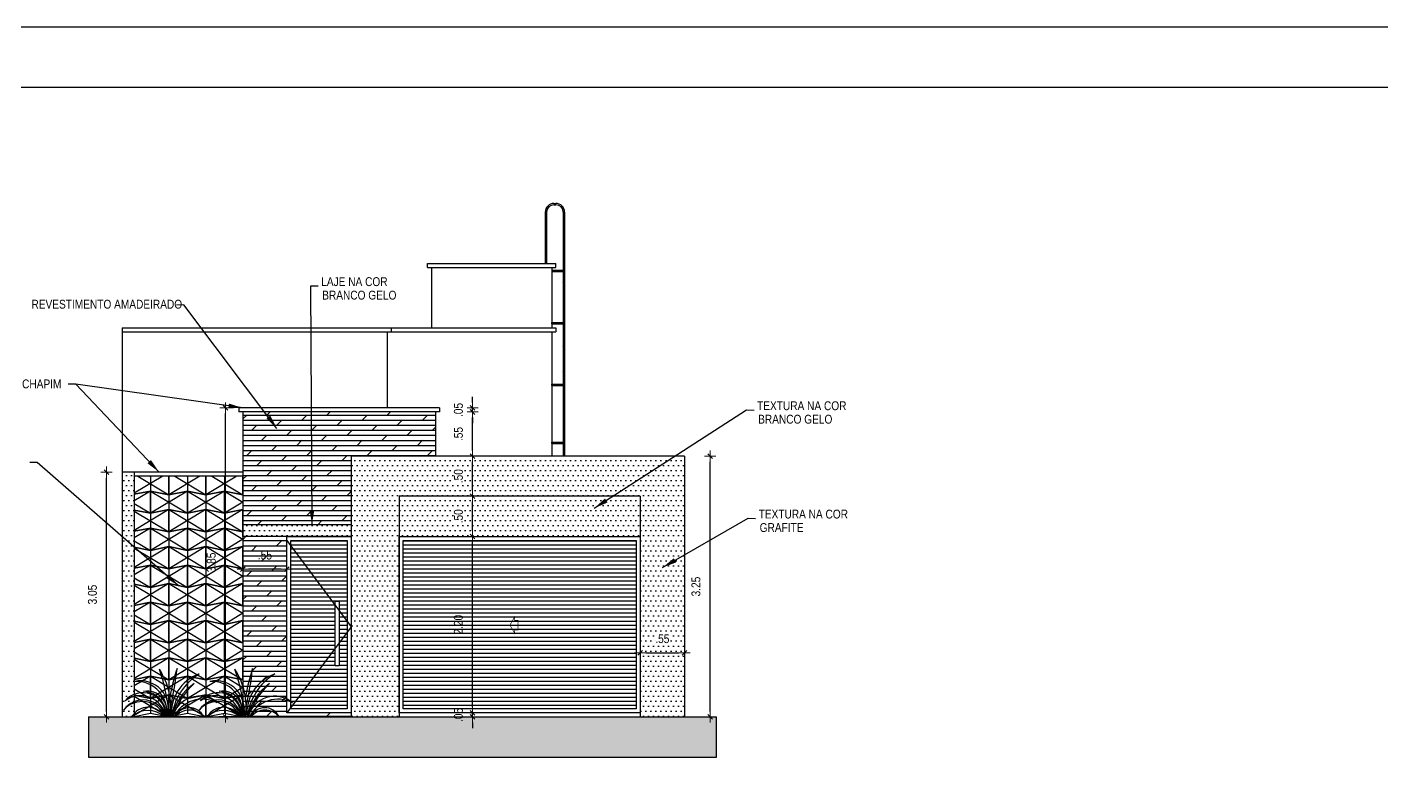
# Model space of a CAD drawing. Header units: millimetres. Extents: x -677 to -23, y -135 to 1112.
# Drawn here: x -139.67 to -122.8, y 873.74 to 883.13 of the extents above; entities that cross this region are included whole.
import ezdxf

# ---------------------------------------------------------------- set-up
doc = ezdxf.new("R2010")
doc.units = ezdxf.units.MM
doc.header["$LTSCALE"] = 20
doc.header["$MEASUREMENT"] = 0
doc.header["$PDSIZE"] = -5
doc.linetypes.add('CONTINU', pattern=[0])
doc.linetypes.add('HIDDEN2', pattern=[0.1875, 0.125, -0.0625])
doc.layers.get('0').update_dxf_attribs({"linetype": 'CONTINUOUS'})
doc.layers.get('Defpoints').update_dxf_attribs({"linetype": 'CONTINUOUS'})
for name, color, linetype in [('AME_FRZ', 7, 'CONTINUOUS'), ('AR-ALV', 5, 'CONTINUOUS'), ('COTA', 7, 'CONTINUOUS'), ('COTAS', 7, 'CONTINUOUS'), ('E-hatch', 8, 'CONTINUOUS'), ('PLANTAS', 8, 'CONTINUOUS'), ('TEXTO3', 4, 'CONTINUOUS'), ('V2', 11, 'CONTINUOUS')]:
    doc.layers.add(name, color=color, linetype=linetype)
for name, color, linetype, lineweight in [('E-Cta-W', 7, 'CONTINUOUS', 20), ('E-Pen-C', 4, 'CONTINUOUS', 15), ('E-Pen-G', 3, 'CONTINUOUS', 30)]:
    doc.layers.add(name, color=color, linetype=linetype, lineweight=lineweight)
doc.styles.add('F2', font='swissc.ttf')
doc.dimstyles.new('DIMENSION-1', dxfattribs={"dimtxt": 0.11, "dimasz": 0.07, "dimexe": 1, "dimexo": 0, "dimgap": 0.12, "dimtad": 1, "dimzin": 7, "dimdsep": 46, "dimtxsty": 'F2', "dimblk1": 'TRACO', "dimblk2": 'TRACO', "dimsah": 1, "dimcen": 1, "dimse1": 1, "dimse2": 1, "dimclrd": 256, "dimclre": 256, "dimclrt": 6, "dimadec": 0, "dimazin": 0, "dimtfac": 1, "dimtix": 1, "dimtmove": 2, "dimatfit": 3, "dimldrblk": 'TRACO', "dimfxl": 1, "dimtolj": 1, "dimtzin": 0, "dimarcsym": 0})
doc.dimstyles.get("Standard").update_dxf_attribs({"dimtxt": 0.18, "dimasz": 0.18, "dimexe": 0.18, "dimexo": 0.0625, "dimgap": 0.09, "dimtad": 0, "dimtih": 1, "dimtoh": 1, "dimdec": 4, "dimzin": 0, "dimdsep": 46, "dimtxsty": 'Standard', "dimcen": 0.09, "dimadec": 0, "dimazin": 0, "dimtfac": 1, "dimtdec": 4, "dimtofl": 0, "dimtmove": 0, "dimatfit": 3, "dimfxl": 1, "dimtolj": 1, "dimtzin": 0, "dimarcsym": 0})
pattern_1 = [(0, (-67.93499, 138.66608), (0.03125, 0.0625), [0, -0.0625])]

# ---------------------------------------------------------------- blocks, each defined once
blk = doc.blocks.new('Seta')
at = {"const_width": 2}
blk.add_lwpolyline([(10, 15), (10, 26), (25, 0), (10, -26), (10, -15), (0, -15), (0, 15)], close=True, dxfattribs=at)
blk = doc.blocks.new('TRACO')
at = {"layer": 'E-Pen-C'}
for p, q in [((-1, 0), (1, 0)), ((0, 1), (0, -1))]:
    blk.add_line(p, q, dxfattribs=at)
at = {"layer": 'E-Pen-G'}
blk.add_line((-0.42, -0.42), (0.42, 0.42), dxfattribs=at)
blk = doc.blocks.new('*D869')
at = {"color": 4, "lineweight": -2}
blk.add_line((-131.167, 874.602), (-131.167, 877.712), dxfattribs=at)
at = {"layer": 'Defpoints', "color": 0, "linetype": 'Continuous'}
for p in [(-131.487, 877.782), (-131.167, 877.782), (-131.487, 874.532)]:
    blk.add_point(p, dxfattribs=at)
at = {"color": 4, "linetype": 'Continuous', "lineweight": -2, "xscale": 0.07, "yscale": 0.07, "zscale": 0.07}
for p, rotation in [((-131.167, 877.782), 90), ((-131.167, 874.532), 270)]:
    blk.add_blockref('TRACO', p, dxfattribs=dict(at, rotation=rotation))
at = {"color": 4, "linetype": 'Continuous', "insert": (-131.343, 876.157), "char_height": 0.11, "attachment_point": 5, "rotation": 90, "style": 'F2'}
blk.add_mtext('\\A1;3.25', dxfattribs=at)
blk = doc.blocks.new('*D870')
at = {"color": 4, "lineweight": -2}
for p, q in [((-134.124, 874.652), (-134.124, 874.722)), ((-134.124, 874.532), (-134.124, 874.582)), ((-134.124, 874.462), (-134.124, 874.392))]:
    blk.add_line(p, q, dxfattribs=at)
at = {"layer": 'Defpoints', "color": 0, "linetype": 'Continuous'}
for p in [(-134.124, 874.582), (-132.357, 874.582), (-132.357, 874.532)]:
    blk.add_point(p, dxfattribs=at)
at = {"color": 4, "linetype": 'Continuous', "lineweight": -2, "xscale": 0.07, "yscale": 0.07, "zscale": 0.07}
for p, rotation in [((-134.124, 874.582), 270), ((-134.124, 874.532), 90)]:
    blk.add_blockref('TRACO', p, dxfattribs=dict(at, rotation=rotation))
at = {"color": 4, "linetype": 'Continuous', "insert": (-134.301, 874.557), "char_height": 0.11, "attachment_point": 5, "rotation": 90, "style": 'F2'}
blk.add_mtext('\\A1;.05', dxfattribs=at)
blk = doc.blocks.new('*D871')
at = {"color": 4, "lineweight": -2}
blk.add_line((-134.124, 874.652), (-134.124, 876.712), dxfattribs=at)
at = {"layer": 'Defpoints', "color": 0, "linetype": 'Continuous'}
for p in [(-135.037, 876.782), (-134.124, 876.782), (-132.357, 874.582)]:
    blk.add_point(p, dxfattribs=at)
at = {"color": 4, "linetype": 'Continuous', "lineweight": -2, "xscale": 0.07, "yscale": 0.07, "zscale": 0.07}
for p, rotation in [((-134.124, 876.782), 90), ((-134.124, 874.582), 270)]:
    blk.add_blockref('TRACO', p, dxfattribs=dict(at, rotation=rotation))
at = {"color": 4, "linetype": 'Continuous', "insert": (-134.301, 875.682), "char_height": 0.11, "attachment_point": 5, "rotation": 90, "style": 'F2'}
blk.add_mtext('\\A1;2.20', dxfattribs=at)
blk = doc.blocks.new('*D872')
at = {"color": 4, "lineweight": -2}
blk.add_line((-134.124, 876.852), (-134.124, 877.212), dxfattribs=at)
at = {"layer": 'Defpoints', "color": 0, "linetype": 'Continuous'}
for p in [(-135.037, 877.282), (-134.124, 877.282), (-135.037, 876.782)]:
    blk.add_point(p, dxfattribs=at)
at = {"color": 4, "linetype": 'Continuous', "lineweight": -2, "xscale": 0.07, "yscale": 0.07, "zscale": 0.07}
for p, rotation in [((-134.124, 877.282), 90), ((-134.124, 876.782), 270)]:
    blk.add_blockref('TRACO', p, dxfattribs=dict(at, rotation=rotation))
at = {"color": 4, "linetype": 'Continuous', "insert": (-134.301, 877.032), "char_height": 0.11, "attachment_point": 5, "rotation": 90, "style": 'F2'}
blk.add_mtext('\\A1;.50', dxfattribs=at)
blk = doc.blocks.new('*D873')
at = {"color": 4, "lineweight": -2}
blk.add_line((-134.124, 877.352), (-134.124, 877.712), dxfattribs=at)
at = {"layer": 'Defpoints', "color": 0, "linetype": 'Continuous'}
for p in [(-134.587, 877.782), (-134.124, 877.782), (-135.037, 877.282)]:
    blk.add_point(p, dxfattribs=at)
at = {"color": 4, "linetype": 'Continuous', "lineweight": -2, "xscale": 0.07, "yscale": 0.07, "zscale": 0.07}
for p, rotation in [((-134.124, 877.782), 90), ((-134.124, 877.282), 270)]:
    blk.add_blockref('TRACO', p, dxfattribs=dict(at, rotation=rotation))
at = {"color": 4, "linetype": 'Continuous', "insert": (-134.301, 877.532), "char_height": 0.11, "attachment_point": 5, "rotation": 90, "style": 'F2'}
blk.add_mtext('\\A1;.50', dxfattribs=at)
blk = doc.blocks.new('*D874')
at = {"color": 4, "lineweight": -2}
blk.add_line((-134.124, 877.852), (-134.124, 878.262), dxfattribs=at)
at = {"layer": 'Defpoints', "color": 0, "linetype": 'Continuous'}
for p in [(-134.537, 878.332), (-134.124, 878.332), (-134.587, 877.782)]:
    blk.add_point(p, dxfattribs=at)
at = {"color": 4, "linetype": 'Continuous', "lineweight": -2, "xscale": 0.07, "yscale": 0.07, "zscale": 0.07}
for p, rotation in [((-134.124, 878.332), 90), ((-134.124, 877.782), 270)]:
    blk.add_blockref('TRACO', p, dxfattribs=dict(at, rotation=rotation))
at = {"color": 4, "linetype": 'Continuous', "insert": (-134.301, 878.057), "char_height": 0.11, "attachment_point": 5, "rotation": 90, "style": 'F2'}
blk.add_mtext('\\A1;.55', dxfattribs=at)
blk = doc.blocks.new('*D875')
at = {"color": 4, "lineweight": -2}
for p, q in [((-134.124, 878.452), (-134.124, 878.522)), ((-134.124, 878.332), (-134.124, 878.382)), ((-134.124, 878.262), (-134.124, 878.192))]:
    blk.add_line(p, q, dxfattribs=at)
at = {"layer": 'Defpoints', "color": 0, "linetype": 'Continuous'}
for p in [(-134.537, 878.382), (-134.124, 878.382), (-134.537, 878.332)]:
    blk.add_point(p, dxfattribs=at)
at = {"color": 4, "linetype": 'Continuous', "lineweight": -2, "xscale": 0.07, "yscale": 0.07, "zscale": 0.07}
for p, rotation in [((-134.124, 878.382), 270), ((-134.124, 878.332), 90)]:
    blk.add_blockref('TRACO', p, dxfattribs=dict(at, rotation=rotation))
at = {"color": 4, "linetype": 'Continuous', "insert": (-134.301, 878.357), "char_height": 0.11, "attachment_point": 5, "rotation": 90, "style": 'F2'}
blk.add_mtext('\\A1;.05', dxfattribs=at)
blk = doc.blocks.new('*D876')
at = {"color": 4, "lineweight": -2}
blk.add_line((-131.967, 875.331), (-131.557, 875.331), dxfattribs=at)
at = {"layer": 'Defpoints', "color": 0, "linetype": 'Continuous'}
for p in [(-132.037, 876.964), (-131.487, 876.964), (-131.487, 875.331)]:
    blk.add_point(p, dxfattribs=at)
at = {"color": 4, "linetype": 'Continuous', "lineweight": -2, "xscale": 0.07, "yscale": 0.07, "zscale": 0.07, "rotation": 180}
blk.add_blockref('TRACO', (-132.037, 875.331), dxfattribs=at)
at = {"color": 4, "linetype": 'Continuous', "lineweight": -2, "xscale": 0.07, "yscale": 0.07, "zscale": 0.07}
blk.add_blockref('TRACO', (-131.487, 875.331), dxfattribs=at)
at = {"color": 4, "linetype": 'Continuous', "insert": (-131.762, 875.507), "char_height": 0.11, "attachment_point": 5, "style": 'F2'}
blk.add_mtext('\\A1;.55', dxfattribs=at)
blk = doc.blocks.new('*D877')
at = {"color": 4, "lineweight": -2}
blk.add_line((-136.507, 876.373), (-136.914, 876.373), dxfattribs=at)
at = {"layer": 'Defpoints', "color": 0, "linetype": 'Continuous'}
for p in [(-136.984, 876.782), (-136.437, 876.782), (-136.984, 876.373)]:
    blk.add_point(p, dxfattribs=at)
at = {"color": 4, "linetype": 'Continuous', "lineweight": -2, "xscale": 0.07, "yscale": 0.07, "zscale": 0.07, "rotation": 180}
blk.add_blockref('TRACO', (-136.984, 876.373), dxfattribs=at)
at = {"color": 4, "linetype": 'Continuous', "lineweight": -2, "xscale": 0.07, "yscale": 0.07, "zscale": 0.07}
blk.add_blockref('TRACO', (-136.437, 876.373), dxfattribs=at)
at = {"color": 4, "linetype": 'Continuous', "insert": (-136.71, 876.549), "char_height": 0.11, "attachment_point": 5, "style": 'F2'}
blk.add_mtext('\\A1;.55', dxfattribs=at)
blk = doc.blocks.new('*D878')
at = {"color": 4, "lineweight": -2}
blk.add_line((-138.682, 874.602), (-138.682, 877.512), dxfattribs=at)
at = {"layer": 'Defpoints', "color": 0, "linetype": 'Continuous'}
for p in [(-138.682, 877.582), (-138.487, 877.582), (-138.487, 874.532)]:
    blk.add_point(p, dxfattribs=at)
at = {"color": 4, "linetype": 'Continuous', "lineweight": -2, "xscale": 0.07, "yscale": 0.07, "zscale": 0.07}
for p, rotation in [((-138.682, 877.582), 90), ((-138.682, 874.532), 270)]:
    blk.add_blockref('TRACO', p, dxfattribs=dict(at, rotation=rotation))
at = {"color": 4, "linetype": 'Continuous', "insert": (-138.858, 876.057), "char_height": 0.11, "attachment_point": 5, "rotation": 90, "style": 'F2'}
blk.add_mtext('\\A1;3.05', dxfattribs=at)
blk = doc.blocks.new('*D879')
at = {"color": 4, "lineweight": -2}
blk.add_line((-137.202, 874.602), (-137.202, 878.312), dxfattribs=at)
at = {"layer": 'Defpoints', "color": 0, "linetype": 'Continuous'}
for p in [(-137.202, 878.382), (-136.984, 878.382), (-136.984, 874.532)]:
    blk.add_point(p, dxfattribs=at)
at = {"color": 4, "linetype": 'Continuous', "lineweight": -2, "xscale": 0.07, "yscale": 0.07, "zscale": 0.07}
for p, rotation in [((-137.202, 878.382), 90), ((-137.202, 874.532), 270)]:
    blk.add_blockref('TRACO', p, dxfattribs=dict(at, rotation=rotation))
at = {"color": 4, "linetype": 'Continuous', "insert": (-137.378, 876.457), "char_height": 0.11, "attachment_point": 5, "rotation": 90, "style": 'F2'}
blk.add_mtext('\\A1;3.85', dxfattribs=at)
blk = doc.blocks.new('PLANT3L')
at = {"layer": 'PLANTAS', "color": 8}
blk.add_line((0.335, 0.002), (-0.314, 0.002), dxfattribs=at)
for centre, radius, start, end in [((-0.844, 0.119), 0.873, 352.2755, 33.0522), ((-2.789, -0.304), 2.824, 6.2078, 18.5584), ((2.421, -0.155), 2.435, 161.8415, 170.5179), ((-3.676, 1), 3.804, 346.8713, 354.0253), ((0.555, 0.048), 0.518, 109.7641, 185.1275), ((0.767, -0.085), 0.731, 121.6539, 173.2153), ((-0.344, 0.108), 0.343, 341.8974, 103.3195), ((-0.394, 0.068), 0.375, 349.8247, 94.1396), ((0.696, -0.129), 0.663, 124.5088, 168.6962), ((1.031, -0.33), 1.033, 133.5399, 161.2512), ((-0.315, -0.081), 0.294, 16.3782, 145.4428), ((-0.326, -0.111), 0.304, 21.6985, 139.7769), ((-0.32, 0.016), 0.287, 357.1633, 139.9251), ((-0.346, -0.052), 0.319, 9.7129, 127.5025), ((-0.323, 0.026), 0.295, 356.0104, 87.1327), ((-0.267, 0.076), 0.247, 342.7807, 98.9544), ((0.384, -0.085), 0.344, 49.7127, 165.4673), ((0.425, -0.178), 0.4, 62.9698, 153.252), ((-0.253, -0.114), 0.235, 29.3177, 150.4844), ((-0.254, -0.215), 0.298, 46.662, 133.1395), ((2.421, -0.155), 2.435, 173.4597, 176.3258), ((-3.676, 1), 3.804, 344.7781, 345.723), ((0.261, -0.08), 0.196, 25.7178, 155.4156), ((0.264, -0.138), 0.224, 39.4292, 141.7202)]:
    blk.add_arc(centre, radius, start, end, dxfattribs=at)

msp = doc.modelspace()

# ---------------------------------------------------------------- hatches: boundary and pattern name
h = msp.add_hatch()
h.set_pattern_fill('DOTS', color=6, style=0)
h.set_pattern_definition(pattern_1)
h.paths.add_polyline_path([(-135.637, 874.532), (-135.037, 874.532), (-135.037, 877.282), (-132.037, 877.282), (-132.037, 874.532), (-131.487, 874.532), (-131.487, 877.782), (-135.637, 877.782)])
h = msp.add_hatch()
h.set_pattern_fill('DOTS', color=6, style=0)
h.set_pattern_definition(pattern_1)
h.paths.add_polyline_path([(-138.337, 877.582), (-138.487, 877.582), (-138.487, 874.532), (-138.337, 874.532)])
h = msp.add_hatch()
h.set_pattern_fill('DOTS,_O', color=4)
h.set_pattern_definition(pattern_1)
h.paths.add_polyline_path([(-136.984, 876.932), (-136.984, 876.782), (-135.637, 876.782), (-135.637, 876.932)])
h.paths.add_polyline_path([(-135.037, 877.282), (-135.037, 876.782), (-132.037, 876.782), (-132.037, 877.282)])
at = {"layer": 'AME_FRZ', "linetype": 'Continuous'}
h = msp.add_hatch(dxfattribs=at)
h.set_pattern_fill('ANSI31', color=8, scale=0.4, angle=135, style=0)
h.set_pattern_definition([(180, (-71.312737, 135.227616), (-7e-18, -0.05), [])])
h.paths.add_polyline_path([(-136.387, 876.732), (-135.687, 876.732), (-135.687, 874.632), (-136.387, 874.632)])
h.paths.add_polyline_path([(-135.837, 875.976), (-135.785, 875.976), (-135.785, 875.168), (-135.837, 875.168)], flags=16)
h.paths.add_polyline_path([(-134.987, 876.732), (-132.087, 876.732), (-132.087, 874.632), (-134.987, 874.632)])
at = {"layer": 'COTAS', "linetype": 'CONTINU'}
h = msp.add_hatch(dxfattribs=at)
h.set_pattern_fill('ANSI38', color=8, scale=0.25, style=0)
h.set_pattern_definition([(45, (-56.181415, 138.616077), (-0.0220970869, 0.0220970869), []), (135, (-56.181415, 138.616077), (-0.0662912607, 0.0220970869), [0.078125, -0.046875])])
h.paths.add_polyline_path([(-131.089, 874.032), (-131.089, 874.532), (-138.907, 874.532), (-138.907, 874.032)])
at = {"layer": 'E-hatch'}
h = msp.add_hatch(dxfattribs=at)
h.set_pattern_fill('DOLMIT,_O', color=8, scale=0.25)
h.set_pattern_definition([(0, (-71.31274, 138.66608), (0, 0.0625), []), (45, (-71.31274, 138.66608), (-0.125, 0.125), [0.08838835, -0.17677692])])
h.paths.add_polyline_path([(-135.637, 877.782), (-134.587, 877.782), (-134.587, 878.332), (-136.984, 878.332), (-136.984, 876.932), (-135.637, 876.932)])
h.paths.add_polyline_path([(-136.984, 874.532), (-135.637, 874.532), (-135.637, 874.582), (-136.437, 874.582), (-136.437, 876.782), (-136.984, 876.782)])

# ---------------------------------------------------------------- linework, layer by layer
at = {"color": 1, "linetype": 'Continuous'}
msp.add_line((-138.907, 874.532), (-131.089, 874.532), dxfattribs=at)
at = {"color": 8, "linetype": 'Continuous'}
msp.add_line((-138.907, 874.532), (-138.907, 874.032), dxfattribs=at)
at = {"color": 2}
msp.add_lwpolyline([(-156.836, 838.578), (-93.756, 838.578), (-93.756, 883.128), (-156.836, 883.128)], close=True, dxfattribs=at)
at = {"color": 5, "linetype": 'Continuous'}
msp.add_lwpolyline([(-154.961, 882.378), (-94.506, 882.378), (-94.506, 839.328), (-154.961, 839.328)], close=True, dxfattribs=at)
at = {"layer": 'AR-ALV', "color": 1, "linetype": 'Continuous'}
for p, q in [((-131.487, 877.782), (-131.487, 874.532)), ((-138.487, 877.582), (-138.487, 874.532)), ((-138.337, 877.582), (-138.337, 874.532)), ((-132.037, 877.282), (-132.037, 874.532))]:
    msp.add_line(p, q, dxfattribs=at)
at = {"layer": 'AR-ALV', "color": 7, "linetype": 'Continuous'}
msp.add_line((-132.037, 876.782), (-132.037, 874.532), dxfattribs=at)
for points in [[(-136.437, 876.782), (-135.637, 876.782), (-135.637, 874.582), (-136.437, 874.582)], [(-136.387, 876.732), (-135.687, 876.732), (-135.687, 874.632), (-136.387, 874.632)], [(-135.037, 876.782), (-132.037, 876.782), (-132.037, 874.582), (-135.037, 874.582)], [(-134.987, 876.732), (-132.087, 876.732), (-132.087, 874.632), (-134.987, 874.632)], [(-135.837, 875.976), (-135.785, 875.976), (-135.785, 875.168), (-135.837, 875.168)]]:
    msp.add_lwpolyline(points, close=True, dxfattribs=at)
at = {"layer": 'AR-ALV', "color": 7, "linetype": 'HIDDEN2'}
msp.add_lwpolyline([(-136.437, 876.732), (-135.637, 875.657), (-136.437, 874.582)], dxfattribs=at)
at = {"layer": 'COTAS', "color": 8, "linetype": 'CONTINU'}
for p, q in [((-131.089, 874.032), (-131.089, 874.532)), ((-138.907, 874.032), (-131.089, 874.032))]:
    msp.add_line(p, q, dxfattribs=at)
at = {"layer": 'E-hatch', "color": 8}
for p, q in [((-136.984, 877.582), (-138.337, 877.582)), ((-136.984, 877.532), (-138.337, 877.532))]:
    msp.add_line(p, q, dxfattribs=at)
at = {"layer": 'E-hatch', "color": 8, "flags": 128}
for points in [[(-138.337, 877.306), (-138.137, 877.346), (-137.906, 877.3), (-137.906, 877.532)], [(-137.98, 877.532), (-138.337, 877.319)], [(-138.293, 877.532), (-137.906, 877.3)], [(-138.129, 877.532), (-138.137, 877.531), (-138.145, 877.532)], [(-138.145, 877.532), (-138.137, 877.531), (-138.137, 877.532)], [(-138.139, 877.532), (-138.137, 877.531)], [(-138.137, 877.532), (-138.137, 877.531), (-138.129, 877.532)], [(-138.134, 877.532), (-138.137, 877.531)], [(-138.137, 877.531), (-138.137, 877.346)], [(-137.906, 877.532), (-137.906, 877.3), (-137.675, 877.346), (-137.445, 877.3), (-137.445, 877.532)], [(-137.519, 877.532), (-137.906, 877.3)], [(-137.832, 877.532), (-137.445, 877.3)], [(-137.668, 877.532), (-137.675, 877.531), (-137.683, 877.532)], [(-137.683, 877.532), (-137.675, 877.531), (-137.675, 877.532)], [(-137.678, 877.532), (-137.675, 877.531)], [(-137.675, 877.532), (-137.675, 877.531), (-137.668, 877.532)], [(-137.673, 877.532), (-137.675, 877.531)], [(-137.675, 877.531), (-137.675, 877.346)], [(-137.445, 877.532), (-137.445, 877.3), (-137.214, 877.346), (-136.984, 877.3), (-136.984, 877.532)], [(-137.058, 877.532), (-137.445, 877.3)], [(-137.371, 877.532), (-136.984, 877.3)], [(-137.206, 877.532), (-137.214, 877.531), (-137.222, 877.532)], [(-137.222, 877.532), (-137.214, 877.531), (-137.214, 877.532)], [(-137.217, 877.532), (-137.214, 877.531)], [(-137.214, 877.532), (-137.214, 877.531), (-137.206, 877.532)], [(-137.212, 877.532), (-137.214, 877.531)], [(-137.214, 877.531), (-137.214, 877.346)], [(-138.337, 877.11), (-138.137, 877.07), (-138.137, 877.346), (-138.337, 877.306)], [(-138.137, 877.346), (-138.337, 877.226)], [(-138.137, 877.346), (-138.137, 877.07), (-137.906, 877.116), (-137.675, 877.07), (-137.675, 877.346), (-137.906, 877.3), (-138.137, 877.346)], [(-138.137, 877.346), (-137.675, 877.07)], [(-137.675, 877.346), (-138.137, 877.07)], [(-137.906, 877.3), (-137.906, 877.116)], [(-137.675, 877.346), (-137.675, 877.07), (-137.445, 877.116), (-137.214, 877.07), (-137.214, 877.346), (-137.445, 877.3), (-137.675, 877.346)], [(-137.675, 877.346), (-137.214, 877.07)], [(-137.214, 877.346), (-137.675, 877.07)], [(-137.445, 877.3), (-137.445, 877.116)], [(-137.214, 877.346), (-137.214, 877.07), (-136.984, 877.116)], [(-136.984, 877.3), (-137.214, 877.346)], [(-137.214, 877.346), (-136.984, 877.208)], [(-136.984, 877.208), (-137.214, 877.07)], [(-136.984, 877.3), (-136.984, 877.116)], [(-138.337, 877.19), (-138.137, 877.07)], [(-138.337, 876.845), (-138.137, 876.885), (-137.906, 876.839), (-137.906, 877.116), (-138.137, 877.07), (-138.337, 877.11)], [(-137.906, 877.116), (-138.337, 876.857)], [(-138.337, 877.097), (-137.906, 876.839)], [(-138.137, 877.07), (-138.137, 876.885)], [(-137.906, 877.116), (-137.906, 876.839), (-137.675, 876.885), (-137.445, 876.839), (-137.445, 877.116), (-137.675, 877.07), (-137.906, 877.116)], [(-137.906, 877.116), (-137.445, 876.839)], [(-137.445, 877.116), (-137.906, 876.839)], [(-137.675, 877.07), (-137.675, 876.885)], [(-137.445, 877.116), (-137.445, 876.839), (-137.214, 876.885), (-136.984, 876.839), (-136.984, 877.116), (-137.214, 877.07), (-137.445, 877.116)], [(-137.445, 877.116), (-136.984, 876.839)], [(-136.984, 877.116), (-137.445, 876.839)], [(-137.214, 877.07), (-137.214, 876.885)], [(-138.337, 876.648), (-138.137, 876.608), (-138.137, 876.885), (-138.337, 876.845)], [(-138.137, 876.885), (-138.337, 876.765)], [(-138.137, 876.885), (-138.137, 876.608), (-137.906, 876.654), (-137.675, 876.608), (-137.675, 876.885), (-137.906, 876.839), (-138.137, 876.885)], [(-138.137, 876.885), (-137.675, 876.608)], [(-137.675, 876.885), (-138.137, 876.608)], [(-137.675, 876.885), (-137.675, 876.608), (-137.445, 876.654), (-137.214, 876.608), (-137.214, 876.885), (-137.445, 876.839), (-137.675, 876.885)], [(-137.675, 876.885), (-137.214, 876.608)], [(-137.214, 876.885), (-137.675, 876.608)], [(-137.214, 876.885), (-137.214, 876.608), (-136.984, 876.654)], [(-136.984, 876.839), (-137.214, 876.885)], [(-137.214, 876.885), (-136.984, 876.747)], [(-138.337, 876.728), (-138.137, 876.608)], [(-137.906, 876.839), (-137.906, 876.654)], [(-137.445, 876.839), (-137.445, 876.654)], [(-136.984, 876.747), (-137.214, 876.608)], [(-136.984, 876.839), (-136.984, 876.654)], [(-138.337, 876.384), (-138.137, 876.424), (-137.906, 876.378), (-137.906, 876.654), (-138.137, 876.608), (-138.337, 876.648)], [(-137.906, 876.654), (-138.337, 876.396)], [(-138.337, 876.636), (-137.906, 876.378)], [(-138.137, 876.608), (-138.137, 876.424)], [(-137.906, 876.654), (-137.906, 876.378), (-137.675, 876.424), (-137.445, 876.378), (-137.445, 876.654), (-137.675, 876.608), (-137.906, 876.654)], [(-137.906, 876.654), (-137.445, 876.378)], [(-137.445, 876.654), (-137.906, 876.378)], [(-137.675, 876.608), (-137.675, 876.424)], [(-137.445, 876.654), (-137.445, 876.378), (-137.214, 876.424), (-136.984, 876.378), (-136.984, 876.654), (-137.214, 876.608), (-137.445, 876.654)], [(-137.445, 876.654), (-136.984, 876.378)], [(-136.984, 876.654), (-137.445, 876.378)], [(-137.214, 876.608), (-137.214, 876.424)], [(-138.337, 876.187), (-138.137, 876.147), (-138.137, 876.424), (-138.337, 876.384)], [(-138.137, 876.424), (-138.337, 876.304)], [(-138.137, 876.424), (-138.137, 876.147), (-137.906, 876.193), (-137.675, 876.147), (-137.675, 876.424), (-137.906, 876.378), (-138.137, 876.424)], [(-138.137, 876.424), (-137.675, 876.147)], [(-137.675, 876.424), (-138.137, 876.147)], [(-137.906, 876.378), (-137.906, 876.193)], [(-137.675, 876.424), (-137.675, 876.147), (-137.445, 876.193), (-137.214, 876.147), (-137.214, 876.424), (-137.445, 876.378), (-137.675, 876.424)], [(-137.675, 876.424), (-137.214, 876.147)], [(-137.214, 876.424), (-137.675, 876.147)], [(-137.445, 876.378), (-137.445, 876.193)], [(-137.214, 876.424), (-137.214, 876.147), (-136.984, 876.193)], [(-136.984, 876.378), (-137.214, 876.424)], [(-137.214, 876.424), (-136.984, 876.285)], [(-136.984, 876.378), (-136.984, 876.193)], [(-138.337, 876.267), (-138.137, 876.147)], [(-138.337, 875.922), (-138.137, 875.962), (-137.906, 875.916), (-137.906, 876.193), (-138.137, 876.147), (-138.337, 876.187)], [(-137.906, 876.193), (-138.337, 875.935)], [(-137.906, 876.193), (-137.906, 875.916), (-137.675, 875.962), (-137.445, 875.916), (-137.445, 876.193), (-137.675, 876.147), (-137.906, 876.193)], [(-137.906, 876.193), (-137.445, 875.916)], [(-137.445, 876.193), (-137.906, 875.916)], [(-137.445, 876.193), (-137.445, 875.916), (-137.214, 875.962), (-136.984, 875.916), (-136.984, 876.193), (-137.214, 876.147), (-137.445, 876.193)], [(-137.445, 876.193), (-136.984, 875.916)], [(-136.984, 876.193), (-137.445, 875.916)], [(-136.984, 876.285), (-137.214, 876.147)], [(-138.337, 876.175), (-137.906, 875.916)], [(-138.137, 876.147), (-138.137, 875.962)], [(-137.675, 876.147), (-137.675, 875.962)], [(-137.214, 876.147), (-137.214, 875.962)], [(-138.337, 875.726), (-138.137, 875.686), (-138.137, 875.962), (-138.337, 875.922)], [(-138.137, 875.962), (-138.337, 875.842)], [(-138.137, 875.962), (-138.137, 875.686), (-137.906, 875.732), (-137.675, 875.686), (-137.675, 875.962), (-137.906, 875.916), (-138.137, 875.962)], [(-138.137, 875.962), (-137.675, 875.686)], [(-137.675, 875.962), (-138.137, 875.686)], [(-137.906, 875.916), (-137.906, 875.732)], [(-137.675, 875.962), (-137.675, 875.686), (-137.445, 875.732), (-137.214, 875.686), (-137.214, 875.962), (-137.445, 875.916), (-137.675, 875.962)], [(-137.675, 875.962), (-137.214, 875.686)], [(-137.214, 875.962), (-137.675, 875.686)], [(-137.445, 875.916), (-137.445, 875.732)], [(-137.214, 875.962), (-137.214, 875.686), (-136.984, 875.732)], [(-136.984, 875.916), (-137.214, 875.962)], [(-137.214, 875.962), (-136.984, 875.824)], [(-136.984, 875.916), (-136.984, 875.732)], [(-138.337, 875.806), (-138.137, 875.686)], [(-138.337, 875.461), (-138.137, 875.501), (-137.906, 875.455), (-137.906, 875.732), (-138.137, 875.686), (-138.337, 875.726)], [(-137.906, 875.732), (-138.337, 875.473)], [(-138.337, 875.713), (-137.906, 875.455)], [(-138.137, 875.686), (-138.137, 875.501)], [(-137.906, 875.732), (-137.906, 875.455), (-137.675, 875.501), (-137.445, 875.455), (-137.445, 875.732), (-137.675, 875.686), (-137.906, 875.732)], [(-137.906, 875.732), (-137.445, 875.455)], [(-137.445, 875.732), (-137.906, 875.455)], [(-137.675, 875.686), (-137.675, 875.501)], [(-137.445, 875.732), (-137.445, 875.455), (-137.214, 875.501), (-136.984, 875.455), (-136.984, 875.732), (-137.214, 875.686), (-137.445, 875.732)], [(-137.445, 875.732), (-136.984, 875.455)], [(-136.984, 875.732), (-137.445, 875.455)], [(-136.984, 875.824), (-137.214, 875.686)], [(-137.214, 875.686), (-137.214, 875.501)], [(-138.337, 875.264), (-138.137, 875.224), (-138.137, 875.501), (-138.337, 875.461)], [(-138.137, 875.501), (-138.337, 875.381)], [(-138.337, 875.344), (-138.137, 875.224)], [(-138.137, 875.501), (-138.137, 875.224), (-137.906, 875.27), (-137.675, 875.224), (-137.675, 875.501), (-137.906, 875.455), (-138.137, 875.501)], [(-138.137, 875.501), (-137.675, 875.224)], [(-137.675, 875.501), (-138.137, 875.224)], [(-137.906, 875.455), (-137.906, 875.27)], [(-137.675, 875.501), (-137.675, 875.224), (-137.445, 875.27), (-137.214, 875.224), (-137.214, 875.501), (-137.445, 875.455), (-137.675, 875.501)], [(-137.675, 875.501), (-137.214, 875.224)], [(-137.214, 875.501), (-137.675, 875.224)], [(-137.445, 875.455), (-137.445, 875.27)], [(-137.214, 875.501), (-137.214, 875.224), (-136.984, 875.27)], [(-136.984, 875.455), (-137.214, 875.501)], [(-137.214, 875.501), (-136.984, 875.363)], [(-136.984, 875.363), (-137.214, 875.224)], [(-136.984, 875.455), (-136.984, 875.27)], [(-138.337, 875), (-138.137, 875.04), (-137.906, 874.994), (-137.906, 875.27), (-138.137, 875.224), (-138.337, 875.264)], [(-137.906, 875.27), (-138.337, 875.012)], [(-138.337, 875.252), (-137.906, 874.994)], [(-138.137, 875.224), (-138.137, 875.04)], [(-137.906, 875.27), (-137.906, 874.994), (-137.675, 875.04), (-137.445, 874.994), (-137.445, 875.27), (-137.675, 875.224), (-137.906, 875.27)], [(-137.906, 875.27), (-137.445, 874.994)], [(-137.445, 875.27), (-137.906, 874.994)], [(-137.675, 875.224), (-137.675, 875.04)], [(-137.445, 875.27), (-137.445, 874.994), (-137.214, 875.04), (-136.984, 874.994), (-136.984, 875.27), (-137.214, 875.224), (-137.445, 875.27)], [(-137.445, 875.27), (-136.984, 874.994)], [(-136.984, 875.27), (-137.445, 874.994)], [(-137.214, 875.224), (-137.214, 875.04)], [(-138.337, 874.803), (-138.137, 874.763), (-138.137, 875.04), (-138.337, 875)], [(-138.137, 875.04), (-138.337, 874.92)], [(-138.137, 875.04), (-138.137, 874.763), (-137.906, 874.809), (-137.675, 874.763), (-137.675, 875.04), (-137.906, 874.994), (-138.137, 875.04)], [(-138.137, 875.04), (-137.675, 874.763)], [(-137.675, 875.04), (-138.137, 874.763)], [(-137.675, 875.04), (-137.675, 874.763), (-137.445, 874.809), (-137.214, 874.763), (-137.214, 875.04), (-137.445, 874.994), (-137.675, 875.04)], [(-137.675, 875.04), (-137.214, 874.763)], [(-137.214, 875.04), (-137.675, 874.763)], [(-137.214, 875.04), (-137.214, 874.763), (-136.984, 874.809)], [(-136.984, 874.994), (-137.214, 875.04)], [(-137.214, 875.04), (-136.984, 874.901)], [(-138.337, 874.883), (-138.137, 874.763)], [(-137.906, 874.994), (-137.906, 874.809)], [(-137.445, 874.994), (-137.445, 874.809)], [(-136.984, 874.901), (-137.214, 874.763)], [(-136.984, 874.994), (-136.984, 874.809)], [(-138.337, 874.539), (-138.137, 874.579), (-137.906, 874.532), (-137.906, 874.809), (-138.137, 874.763), (-138.337, 874.803)], [(-137.906, 874.809), (-138.337, 874.551)], [(-138.337, 874.791), (-137.906, 874.532)], [(-138.137, 874.763), (-138.137, 874.579)], [(-137.906, 874.809), (-137.906, 874.532), (-137.675, 874.579), (-137.445, 874.532), (-137.445, 874.809), (-137.675, 874.763), (-137.906, 874.809)], [(-137.906, 874.809), (-137.445, 874.532)], [(-137.445, 874.809), (-137.906, 874.532)], [(-137.675, 874.763), (-137.675, 874.579)], [(-137.445, 874.809), (-137.445, 874.532), (-137.214, 874.579), (-136.984, 874.532), (-136.984, 874.809), (-137.214, 874.763), (-137.445, 874.809)], [(-137.445, 874.809), (-136.984, 874.532)], [(-136.984, 874.809), (-137.445, 874.532)], [(-137.214, 874.763), (-137.214, 874.579)]]:
    msp.add_lwpolyline(points, dxfattribs=at)
at = {"layer": 'TEXTO3', "color": 5}
for p, q in [((-134.537, 878.382), (-137.034, 878.382)), ((-137.034, 878.382), (-137.034, 878.332)), ((-134.537, 878.382), (-134.537, 878.332)), ((-134.537, 878.332), (-137.034, 878.332)), ((-136.984, 878.332), (-136.984, 877.532)), ((-134.587, 878.332), (-134.587, 877.782))]:
    msp.add_line(p, q, dxfattribs=at)
at = {"layer": 'TEXTO3', "color": 1}
for p, q in [((-135.637, 877.782), (-135.637, 874.532)), ((-131.487, 877.782), (-135.637, 877.782)), ((-138.337, 877.582), (-138.487, 877.582)), ((-135.037, 877.282), (-135.037, 874.532)), ((-135.037, 877.282), (-135.037, 874.532)), ((-132.037, 877.282), (-135.037, 877.282))]:
    msp.add_line(p, q, dxfattribs=at)
at = {"layer": 'TEXTO3', "color": 8}
msp.add_line((-136.984, 877.532), (-136.984, 874.532), dxfattribs=at)
at = {"layer": 'TEXTO3', "color": 1}
msp.add_lwpolyline([(-136.984, 876.932), (-135.637, 876.932), (-135.637, 876.782), (-136.984, 876.782)], close=True, dxfattribs=at)
at = {"layer": 'V2', "color": 250}
for p, q in [((-133.112, 880.93), (-133.087, 880.93)), ((-133.112, 880.914), (-133.087, 880.914)), ((-133.22, 880.822), (-133.22, 880.182)), ((-133.204, 880.822), (-133.204, 880.182)), ((-132.995, 880.822), (-132.995, 877.782)), ((-132.979, 880.822), (-132.979, 877.782)), ((-134.687, 880.182), (-133.087, 880.182)), ((-134.687, 880.182), (-133.087, 880.182)), ((-134.687, 880.132), (-134.687, 880.182)), ((-134.687, 880.132), (-133.087, 880.132)), ((-134.687, 880.132), (-133.087, 880.132)), ((-134.637, 880.132), (-134.637, 879.382)), ((-133.237, 880.183), (-133.187, 880.183)), ((-133.237, 880.182), (-133.237, 880.183)), ((-133.237, 880.182), (-133.187, 880.182)), ((-133.187, 880.182), (-133.187, 880.183)), ((-133.137, 880.132), (-133.087, 880.132)), ((-133.137, 880.132), (-133.137, 879.382)), ((-133.137, 880.117), (-133.137, 880.067)), ((-133.137, 880.117), (-133.136, 880.117)), ((-133.137, 880.1), (-132.995, 880.1)), ((-133.137, 880.084), (-132.995, 880.084)), ((-133.136, 880.117), (-133.136, 880.067)), ((-133.087, 880.132), (-133.087, 880.182)), ((-133.137, 880.067), (-133.136, 880.067)), ((-133.137, 879.462), (-133.137, 879.412)), ((-133.137, 879.462), (-133.136, 879.462)), ((-133.137, 879.445), (-132.995, 879.445)), ((-133.137, 879.429), (-132.995, 879.429)), ((-133.137, 879.412), (-133.136, 879.412)), ((-133.136, 879.462), (-133.136, 879.412)), ((-133.136, 879.429), (-133.136, 879.445)), ((-138.487, 879.382), (-138.487, 877.582)), ((-138.487, 879.382), (-135.137, 879.382)), ((-138.487, 879.332), (-135.137, 879.332)), ((-135.187, 879.332), (-135.187, 878.397)), ((-135.137, 879.382), (-133.087, 879.382)), ((-135.137, 879.382), (-135.137, 879.332)), ((-135.137, 879.332), (-133.087, 879.332)), ((-133.137, 879.332), (-133.137, 877.782)), ((-133.087, 879.382), (-133.087, 879.332)), ((-133.137, 878.697), (-133.137, 878.647)), ((-133.137, 878.697), (-133.136, 878.697)), ((-133.137, 878.68), (-132.995, 878.68)), ((-133.137, 878.664), (-132.995, 878.664)), ((-133.137, 878.647), (-133.136, 878.647)), ((-133.136, 878.697), (-133.136, 878.647)), ((-133.136, 878.664), (-133.136, 878.68)), ((-133.137, 877.973), (-133.137, 877.923)), ((-133.137, 877.973), (-133.136, 877.973)), ((-133.137, 877.956), (-132.995, 877.956)), ((-133.137, 877.94), (-132.995, 877.94)), ((-133.137, 877.923), (-133.136, 877.923)), ((-133.136, 877.973), (-133.136, 877.923)), ((-133.136, 877.94), (-133.136, 877.956))]:
    msp.add_line(p, q, dxfattribs=at)
for centre in [(-132.987, 880.174), (-132.987, 879.942), (-132.987, 879.642), (-132.987, 879.442), (-132.987, 879.142), (-132.987, 878.842), (-132.987, 878.542), (-132.987, 878.242), (-132.987, 877.942)]:
    msp.add_circle(centre, 0.008, dxfattribs=at)
for centre, radius, start, end in [((-133.112, 880.822), 0.108, 90, 180), ((-133.112, 880.822), 0.092, 90, 180), ((-133.087, 880.822), 0.108, 0, 90), ((-133.087, 880.822), 0.092, 0, 90)]:
    msp.add_arc(centre, radius, start, end, dxfattribs=at)

# ---------------------------------------------------------------- block references
at = {"layer": 'COTA', "color": 7, "linetype": 'Continuous'}
msp.add_blockref('PLANT3L', (-136.972, 874.531), dxfattribs=at)
at = {"layer": 'COTAS', "color": 7, "linetype": 'Continuous', "xscale": -0.003988598768289811, "yscale": 0.003988598768289811, "zscale": 0.003988598768289811}
msp.add_blockref('Seta', (-133.56, 875.677), dxfattribs=at)
at = {"layer": 'E-hatch', "color": 8}
msp.add_blockref('PLANT3L', (-137.912, 874.531), dxfattribs=at)

# ---------------------------------------------------------------- texts
at = {"color": 4, "style": 'F2'}
for s, p in [('LAJE NA COR', (-136.009, 879.901)), ('REVESTIMENTO AMADEIRADO', (-139.617, 879.62)), ('BRANCO GELO', (-135.997, 879.733)), ('CHAPIM', (-139.734, 878.627)), ('TEXTURA NA COR', (-130.582, 878.355)), ('BRANCO GELO', (-130.569, 878.187)), ('TEXTURA NA COR', (-130.563, 877.005)), ('GRAFITE ', (-130.55, 876.837))]:
    msp.add_text(s, height=0.11, dxfattribs=at).set_placement(p)

# ---------------------------------------------------------------- dimensions: what is measured, and where the dimension line sits
at = {"color": 8, "linetype": 'Continuous'}
for base, p1, p2, angle, picture, middle in [((-137.202, 878.382), (-136.984, 874.532), (-136.984, 878.382), 90, '*D879', (-137.378, 876.457)), ((-134.124, 878.332), (-134.587, 877.782), (-134.537, 878.332), 270, '*D874', (-134.301, 878.057)), ((-134.124, 878.382), (-134.537, 878.332), (-134.537, 878.382), 270, '*D875', (-134.301, 878.357)), ((-134.124, 877.782), (-135.037, 877.282), (-134.587, 877.782), 270, '*D873', (-134.301, 877.532)), ((-131.167, 877.782), (-131.487, 874.532), (-131.487, 877.782), 90, '*D869', (-131.343, 876.157)), ((-138.682, 877.582), (-138.487, 874.532), (-138.487, 877.582), 90, '*D878', (-138.858, 876.057)), ((-134.124, 877.282), (-135.037, 876.782), (-135.037, 877.282), 270, '*D872', (-134.301, 877.032)), ((-134.124, 876.782), (-132.357, 874.582), (-135.037, 876.782), 270, '*D871', (-134.301, 875.682))]:
    dim = msp.add_linear_dim(base=base, p1=p1, p2=p2, angle=angle, dimstyle='DIMENSION-1', override={"dimclrd": 4, "dimclrt": 4, "dimadec": 8, "dimfxl": 0.5, "dimfxlon": 1}, dxfattribs=at)
    dim.commit()
    dim.dimension.update_dxf_attribs({"geometry": picture, "text_midpoint": middle})
for base, p1, p2, picture, middle in [((-131.487, 875.331), (-132.037, 876.964), (-131.487, 876.964), '*D876', (-131.762, 875.507)), ((-136.984, 876.373), (-136.437, 876.782), (-136.984, 876.782), '*D877', (-136.71, 876.549))]:
    dim = msp.add_linear_dim(base=base, p1=p1, p2=p2, dimstyle='DIMENSION-1', override={"dimclrd": 4, "dimclrt": 4, "dimadec": 8, "dimfxl": 0.5, "dimfxlon": 1}, dxfattribs=at)
    dim.commit()
    dim.dimension.update_dxf_attribs({"geometry": picture, "text_midpoint": middle})
dim = msp.add_aligned_dim(p1=(-132.357, 874.532), p2=(-132.357, 874.582), distance=1.767, dimstyle='DIMENSION-1', override={"dimclrd": 4, "dimclrt": 4, "dimadec": 8, "dimfxl": 0.5, "dimfxlon": 1}, dxfattribs=at)
dim.commit()
dim.dimension.update_dxf_attribs({"geometry": '*D870', "text_midpoint": (-134.301, 874.557)})

# ---------------------------------------------------------------- leaders
at = {"color": 4}
for points in [[(-136.56, 878.127), (-137.72, 879.667), (-137.813, 879.665)], [(-138.027, 877.582), (-139.066, 878.68), (-139.159, 878.678)], [(-136.984, 878.382), (-139.066, 878.68), (-139.159, 878.678)]]:
    msp.add_leader(points, dimstyle='Standard', dxfattribs=at)
at = {"layer": 'E-Cta-W', "color": 4}
for points in [[(-136.124, 876.932), (-136.14, 879.904), (-136.047, 879.902)], [(-132.611, 877.132), (-130.712, 878.358), (-130.62, 878.356)], [(-137.791, 876.17), (-139.545, 877.703), (-139.637, 877.701)], [(-131.76, 876.394), (-130.693, 877.008), (-130.601, 877.006)]]:
    msp.add_leader(points, dimstyle='Standard', dxfattribs=at)

doc.saveas('drawing.dxf')
